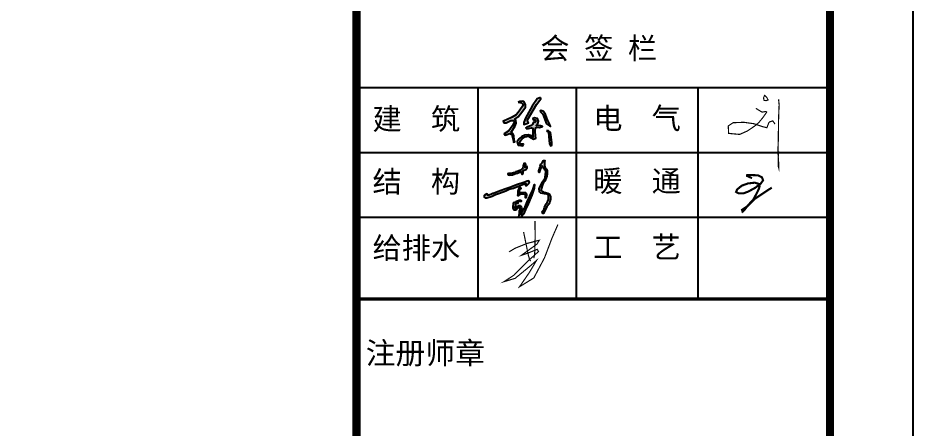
# Model space of a CAD drawing. Extents: x 1680110 to 2520911, y 137232 to 777463.
# Drawn here: x 2458670 to 2480218, y 430282 to 440178 of the extents above; entities that cross this region are included whole.
import ezdxf

# ---------------------------------------------------------------- set-up
doc = ezdxf.new("R2010")
doc.units = 0
doc.header["$LTSCALE"] = 1000
doc.header["$MEASUREMENT"] = 0
doc.layers.add('PUB_TITLE', color=4, linetype='Continuous')
doc.layers.add('图框', color=4, linetype='Continuous')
doc.styles.add('STYLE-黑体', font='simhei.ttf')
doc.styles.add('黑体', font='simhei.ttf')

msp = doc.modelspace()

# ---------------------------------------------------------------- hatches: boundary and pattern name
h = msp.add_hatch(color=256)
h.paths.add_polyline_path([(2471396.3, 437457.3), (2471443.7, 437423.8), (2471451.4, 437327.5), (2471468.2, 437146.8), (2471491, 437098.6), (2471522.5, 437116.1), (2471522.5, 437177.4), (2471509.4, 437304.4), (2471493.6, 437420.9), (2471441.9, 437462)])
h.paths.add_polyline_path([(2471233.7, 437933.1), (2471303.6, 437857.7), (2471394.2, 437631.9), (2471489.5, 437563.6), (2471467.3, 437627.1), (2471418, 437721.6), (2471368.7, 437851.3), (2471324.3, 437929.1), (2471268.7, 437950.5)])
h.paths.add_polyline_path([(2471088.2, 437716.9), (2471120, 437726.4), (2471140.6, 437683.6), (2471116.8, 437662.9), (2471086.6, 437668.5), (2471065.9, 437636.7), (2471059.6, 437615.3), (2471032.6, 437589.1), (2470922.2, 437544.6), (2470899.9, 437533.5), (2470919.8, 437512.1), (2471034.2, 437533.5), (2471062.8, 437527.2), (2471061.2, 437485.1), (2471067.5, 437331.4), (2471066.7, 437299.7), (2471030.2, 437336.2), (2470956.3, 437364.8), (2470874.5, 437355.2), (2470797.4, 437327.5), (2470735.5, 437267.9), (2470691, 437206), (2470692.6, 437161.6), (2470711.6, 437112.3), (2470737, 437112.3), (2470815.7, 437099.6), (2470837.1, 437141.7), (2470787.1, 437141.7), (2470747.4, 437156.8), (2470766.4, 437217.1), (2470812.5, 437282.2), (2470870.5, 437318.7), (2470917.4, 437325.9), (2470964.2, 437328.3), (2471027, 437292.5), (2471081, 437260), (2471133.4, 437283), (2471129.4, 437325.1), (2471122.3, 437462.4), (2471127.1, 437533.9), (2471162.9, 437551.8), (2471223.3, 437539.1), (2471298.7, 437562.9), (2471247.1, 437582.7), (2471143.1, 437585.9), (2471186, 437635.9), (2471203.4, 437696.2), (2471177.2, 437759.7), (2471108.1, 437776.4), (2471066, 437755.8)])
h.paths.add_polyline_path([(2471248.3, 438262.1), (2471167.3, 438233.8), (2471049.9, 438050.6), (2470888.9, 437767.9), (2470847.4, 437659.7), (2470851.4, 437609.1), (2470924.3, 437639.4), (2470959.1, 437653.9), (2470939.5, 437698.1), (2470938.5, 437722.4), (2471155.2, 438095.3), (2471232.2, 438195.4), (2471260, 438228.7)])
h.paths.add_polyline_path([(2470713.4, 438148.4), (2470794.9, 438132.1), (2470831.6, 438093.1), (2470807.8, 438036), (2470711.2, 437903.1), (2470666.8, 437844.6), (2470567.4, 437790.9), (2470429.4, 437723.1), (2470349.9, 437692.7), (2470370.9, 437653), (2470425.9, 437653), (2470533.5, 437705.6), (2470603.7, 437705.6), (2470624.2, 437680.4), (2470568.5, 437576.3), (2470483.8, 437460.2), (2470377.3, 437391.7), (2470402.4, 437357), (2470509.6, 437394.9), (2470562.1, 437370.7), (2470588, 437255), (2470599.3, 437189.7), (2470630.7, 437197.7), (2470619.5, 437236.4), (2470609.8, 437346.1), (2470573.5, 437404.9), (2470546, 437430.7), (2470634, 437565.9), (2470659.9, 437643.3), (2470654.2, 437715), (2470634.9, 437741.6), (2470709.9, 437798.1), (2470824.6, 437940.5), (2470885.1, 438027.6), (2470885.1, 438092.1), (2470846.3, 438168.7), (2470810, 438175.9), (2470754.4, 438169.5)])
h = msp.add_hatch(color=256)
h.paths.add_polyline_path([(2470168.3, 435926.8), (2470258.8, 435959.3), (2470417.8, 436016.7), (2470498.9, 436052.5), (2470597.8, 436078.6), (2470653.8, 436108.4), (2470721.7, 436131), (2470763.4, 436146.5), (2470837.5, 436173.1), (2470873.5, 436187.3), (2470893.5, 436191.5), (2470896.8, 436169.8), (2470887.7, 436148.1), (2470906, 436143.1), (2470916.9, 436147.2), (2470947.8, 436168.9), (2470965.3, 436192.3), (2470983.7, 436225.7), (2470967.8, 436254.9), (2470931.1, 436249), (2470848.4, 436219.8), (2470694.7, 436168.1), (2470507.4, 436098.7), (2470389.8, 436053.6), (2470216.5, 435989.5), (2470116.7, 435952.8), (2470102.7, 435955.9), (2470053.6, 435929.2), (2470020.4, 435921.7), (2470013.1, 435915.1), (2469973.5, 435915.3), (2469970.2, 435933.1), (2469962.7, 435945.4), (2469942, 435938.3), (2469931.1, 435928), (2469897.2, 435901.1), (2469891.5, 435885.1), (2469896.7, 435863.5), (2469915.6, 435850.8), (2469961.3, 435850.8), (2470084.5, 435891.7)])
h.paths.add_polyline_path([(2470842.8, 436505.4), (2470859.2, 436513.4), (2470882.2, 436519.9), (2470898.5, 436531.3), (2470911.7, 436539.7), (2470916.5, 436551.5), (2470925.3, 436562.5), (2470928, 436586.7), (2470913.5, 436606.5), (2470899.4, 436599.5), (2470885.7, 436583.7), (2470871.2, 436574), (2470863, 436591.1), (2470869.9, 436601.1), (2470877.8, 436616.3), (2470887.3, 436633.7), (2470892.5, 436648.5), (2470892.5, 436663.3), (2470888.2, 436673.7), (2470865.1, 436676.3), (2470849.9, 436674.6), (2470844.7, 436666.3), (2470839.5, 436652), (2470833.8, 436638), (2470831.6, 436616.7), (2470828.6, 436599.3), (2470821.6, 436572.4), (2470818.1, 436553.3), (2470806.4, 436537.6), (2470791.2, 436532), (2470765.5, 436514.6), (2470708.6, 436490.4), (2470658.8, 436472.3), (2470627.8, 436458.2), (2470597.2, 436445.9), (2470545.6, 436434.5), (2470488.4, 436430.4), (2470465.4, 436421.5), (2470468.7, 436397.7), (2470504.7, 436393.7), (2470576.6, 436405.1), (2470634.2, 436424.7), (2470691.8, 436441.7), (2470727.2, 436461.3), (2470762, 436474.4), (2470779.4, 436481.8), (2470787, 436474.1), (2470785.2, 436456.1), (2470788.8, 436433.6), (2470798.7, 436416.9), (2470810.7, 436414.5), (2470826.4, 436421.6), (2470832.5, 436435.2), (2470832.5, 436463), (2470833.3, 436487.9)])
h.paths.add_polyline_path([(2470743.2, 435963.7), (2470741.4, 435989.4), (2470740.9, 436023.5), (2470755.7, 436044.9), (2470781.7, 436070.9), (2470777.6, 436089.3), (2470746, 436093.9), (2470724.1, 436075.5), (2470710.8, 436038.3), (2470701.7, 436006.2), (2470704.1, 435956.7), (2470700.9, 435930.4), (2470697, 435909.9), (2470711.2, 435900.3), (2470729.7, 435900.3), (2470752.8, 435918.3), (2470770.1, 435936.8), (2470800.3, 435944.5), (2470842.6, 435945.8), (2470858, 435941.3), (2470875.9, 435931.1), (2470883.6, 435908), (2470877.9, 435883), (2470883.6, 435859.3), (2470896.4, 435857.4), (2470912.5, 435867.7), (2470919.5, 435909.3), (2470909.9, 435954.8), (2470881.1, 435972.1), (2470831.1, 435971.4), (2470770.1, 435968.9)], flags=17)
h.paths.add_polyline_path([(2470722.8, 435751.3), (2470741.7, 435756.8), (2470786.5, 435762.3), (2470787.5, 435785.2), (2470768.6, 435791.1), (2470733.2, 435791.6), (2470717.8, 435785.2), (2470691.9, 435772.2), (2470669.5, 435765.8), (2470663, 435746.9), (2470670.5, 435722), (2470682.4, 435709), (2470700.9, 435710.5), (2470705.8, 435725.4)], flags=17)
h.paths.add_polyline_path([(2470634.1, 435625.4), (2470645.7, 435659.3), (2470645.7, 435704.8), (2470640.4, 435736.1), (2470616.3, 435743.2), (2470602.8, 435728.9), (2470597.5, 435692.3), (2470587.7, 435649.5), (2470587.7, 435606.6), (2470602.5, 435565.7), (2470612.4, 435552.2), (2470646.8, 435554.6), (2470671.4, 435565.7), (2470691.1, 435592.7), (2470710.8, 435606.3), (2470725.6, 435617.3), (2470742.8, 435632.1), (2470763.7, 435612.4), (2470760, 435566.9), (2470747.7, 435536.2), (2470745.3, 435482.1), (2470734.2, 435432.9), (2470725.6, 435400.9), (2470735.4, 435375.1), (2470761.3, 435372.7), (2470789.6, 435397.3), (2470836.3, 435453.8), (2470885.5, 435564.5), (2470950.1, 435705.8), (2471040.8, 435915.1), (2471096.7, 436076.9), (2471106.4, 436166.1), (2471063.2, 436040.6), (2470992.1, 435890.4), (2470942.3, 435793.4), (2470876.5, 435633.9), (2470841.4, 435576.4), (2470798.9, 435487.5), (2470772.9, 435445), (2470775.3, 435483.5), (2470784.7, 435542.6), (2470796.6, 435583.5), (2470792.6, 435614.9), (2470776.9, 435649.6), (2470756.5, 435662.9), (2470733.3, 435659.3), (2470698.4, 435636.1), (2470682.4, 435612.9), (2470659.1, 435584.3), (2470636.8, 435590.5)])
msp.add_hatch(color=256).paths.add_polyline_path([(2471278.2, 436012.7), (2471262.2, 436043.3), (2471271.5, 436080.6), (2471291.5, 436132.5), (2471316.8, 436199.1), (2471351.4, 436249.6), (2471403.5, 436370.5), (2471412, 436416.8), (2471413, 436456.4), (2471411.1, 436498.9), (2471395, 436541.4), (2471358.2, 436573.5), (2471351.6, 436595.2), (2471346.8, 436638.6), (2471344, 436669.8), (2471347.8, 436696.2), (2471357.2, 436745.3), (2471343.1, 436749), (2471318.5, 436744.3), (2471289.2, 436686.7), (2471260.9, 436655.6), (2471239.1, 436610.3), (2471223.1, 436543.3), (2471207, 436497), (2471207, 436473.4), (2471220.2, 436459.3), (2471223.1, 436479.1), (2471243.9, 436531.9), (2471257.1, 436565.9), (2471276.9, 436604.6), (2471288.5, 436610.3), (2471301.7, 436599.2), (2471329, 436552.7), (2471346.1, 436527.5), (2471374.4, 436504.3), (2471381.5, 436454.8), (2471368.4, 436424.5), (2471358.3, 436332.6), (2471297, 436230.4), (2471259, 436154.4), (2471216, 436074.2), (2471223.2, 436003.4), (2471233.6, 435986), (2471255.6, 435959.3), (2471349.6, 435942), (2471406.5, 435939.6), (2471433.2, 435919.9), (2471444.8, 435887.5), (2471440.1, 435810.9), (2471423.9, 435764.6), (2471408.8, 435733.3), (2471385.6, 435702), (2471343.8, 435620.8), (2471333.4, 435558.2), (2471288.1, 435522.3), (2471293.9, 435492.1), (2471307.9, 435472.4), (2471321.8, 435472.4), (2471338, 435501.4), (2471372.8, 435575.6), (2471405.8, 435628), (2471450.1, 435696.3), (2471476.8, 435741.4), (2471490.7, 435814.3), (2471490.7, 435882.5), (2471456.7, 435943.5), (2471428.7, 435960.8), (2471370.1, 435976.8), (2471339.5, 435979.5), (2471298.2, 436000.7)])

# ---------------------------------------------------------------- linework, layer by layer
for points, const_width in [([(2476630.7, 438324.7), (2476697.2, 438262.5), (2476727.3, 438204.6), (2476680.1, 438185.3), (2476628.6, 438196.1), (2476617.8, 438256.1), (2476641.4, 438301.2)], 27.4), ([(2476980.4, 438219.1), (2476993.3, 438088.3), (2476982.6, 437820.2), (2476978.3, 437629.4), (2476972.3, 437173.6), (2476966.3, 437057.7), (2476967.8, 436890.5), (2476982.8, 436687.2), (2476982.8, 436569.7), (2476973.8, 436602.9), (2476972.3, 436836.3), (2476985.9, 436970.3)], 27.4), ([(2476431, 438002.5), (2476581.3, 437910.3), (2476675.7, 437925.3), (2476695, 437910.3), (2476609.2, 437788.1), (2476508.3, 437663.7), (2476411.7, 437580), (2476231.5, 437457.8), (2476044.8, 437374.2), (2475778.7, 437397.7), (2475767.9, 437577.9), (2475886, 437655.1), (2476143.5, 437665.8), (2476383.8, 437631.5), (2476589.8, 437562.9), (2476699.3, 437535), (2476740.1, 437644.4), (2476759.4, 437672.2), (2476840.9, 437700.1), (2476894.6, 437622.9)], 27.4), ([(2476341.4, 436322.2), (2476223.1, 436373.6), (2476224.9, 436399.3), (2476286.6, 436397.6), (2476487.2, 436389), (2476579.8, 436342.7), (2476607.2, 436269.1), (2476550.6, 436190.3), (2476420.3, 436090.9), (2476250.6, 435998.4), (2476130.6, 435953.8), (2476014, 435957.2), (2475957.4, 435989.8), (2475983.1, 436049.8), (2476094.6, 436140.6), (2476242, 436193.7), (2476406.6, 436212.5), (2476500.9, 436185.1), (2476526.6, 436130.3), (2476506, 436066.9), (2476446, 435941.8), (2476368.9, 435801.3), (2476243.7, 435667.7), (2476154.6, 435551.2), (2476113.4, 435515.2), (2476099.7, 435559.7), (2476243.7, 435655.7), (2476399.7, 435816.7), (2476725.5, 436036.1), (2476817.2, 436092.4)], 51), ([(2471115.7, 435288.6), (2471120.7, 434923.4), (2471113.2, 434625.3), (2471108.3, 434478.7), (2471088.4, 434394.2)], 27.4), ([(2470491.8, 434545.8), (2470638.4, 434635.2), (2470929.3, 434751.9), (2471220.1, 434826.5), (2471165.4, 434734.6), (2470792.6, 434466.3), (2470929.3, 434511), (2471170.4, 434607.9), (2471202.7, 434555.7), (2470946.7, 434327.1), (2470611.1, 433986.8), (2470369.9, 433830.3), (2470638.4, 433909.8), (2470981.5, 434190.5), (2471153, 434339.6), (2470979, 434048.9), (2470745.3, 433708.5), (2471088.4, 433919.7), (2471346.9, 434406.6), (2471523.4, 434871.2), (2471667.6, 435204.1)], 27.4), ([(2470842.2, 435028), (2470956.6, 434466.3), (2470988.9, 434359.4), (2471013.8, 434324.7)], 27.4)]:
    msp.add_lwpolyline(points, dxfattribs=dict(const_width=const_width))
for points in [[(2470713.4, 438148.4), (2470794.9, 438132.1), (2470831.6, 438093.1), (2470807.8, 438036), (2470711.2, 437903.1), (2470666.8, 437844.6), (2470567.4, 437790.9), (2470429.4, 437723.1), (2470349.9, 437692.7), (2470370.9, 437653), (2470425.9, 437653), (2470533.5, 437705.6), (2470603.7, 437705.6), (2470624.2, 437680.4), (2470568.5, 437576.3), (2470483.8, 437460.2), (2470377.3, 437391.7), (2470402.4, 437357), (2470509.6, 437394.9), (2470562.1, 437370.7), (2470588, 437255), (2470599.3, 437189.7), (2470630.7, 437197.7), (2470619.5, 437236.4), (2470609.8, 437346.1), (2470573.5, 437404.9), (2470546, 437430.7), (2470634, 437565.9), (2470659.9, 437643.3), (2470654.2, 437715), (2470634.9, 437741.6), (2470709.9, 437798.1), (2470824.6, 437940.5), (2470885.1, 438027.6), (2470885.1, 438092.1), (2470846.3, 438168.7), (2470810, 438175.9), (2470754.4, 438169.5), (2470713.4, 438148.4)], [(2471248.3, 438262.1), (2471167.3, 438233.8), (2471049.9, 438050.6), (2470888.9, 437767.9), (2470847.4, 437659.7), (2470851.4, 437609.1), (2470924.3, 437639.4), (2470959.1, 437653.9), (2470939.5, 437698.1), (2470938.5, 437722.4), (2471155.2, 438095.3), (2471232.2, 438195.4), (2471260, 438228.7), (2471248.3, 438262.1)], [(2471233.7, 437933.1), (2471303.6, 437857.7), (2471394.2, 437631.9), (2471489.5, 437563.6), (2471467.3, 437627.1), (2471418, 437721.6), (2471368.7, 437851.3), (2471324.3, 437929.1), (2471268.7, 437950.5), (2471233.7, 437933.1)], [(2471088.2, 437716.9), (2471120, 437726.4), (2471120, 437726.4), (2471140.6, 437683.6), (2471116.8, 437662.9), (2471086.6, 437668.5), (2471065.9, 437636.7), (2471059.6, 437615.3), (2471032.6, 437589.1), (2470922.2, 437544.6), (2470899.9, 437533.5), (2470919.8, 437512.1), (2470919.8, 437512.1), (2471034.2, 437533.5), (2471062.8, 437527.2), (2471061.2, 437485.1), (2471067.5, 437331.4), (2471066.7, 437299.7), (2471030.2, 437336.2), (2470956.3, 437364.8), (2470874.5, 437355.2), (2470797.4, 437327.5), (2470735.5, 437267.9), (2470691, 437206), (2470692.6, 437161.6), (2470711.6, 437112.3), (2470737, 437112.3), (2470815.7, 437099.6), (2470837.1, 437141.7), (2470787.1, 437141.7), (2470747.4, 437156.8), (2470766.4, 437217.1), (2470812.5, 437282.2), (2470870.5, 437318.7), (2470917.4, 437325.9), (2470964.2, 437328.3), (2471027, 437292.5), (2471081, 437260), (2471133.4, 437283), (2471129.4, 437325.1), (2471122.3, 437462.4), (2471127.1, 437533.9), (2471162.9, 437551.8), (2471223.3, 437539.1), (2471298.7, 437562.9), (2471247.1, 437582.7), (2471143.1, 437585.9), (2471186, 437635.9), (2471203.4, 437696.2), (2471177.2, 437759.7), (2471108.1, 437776.4), (2471066, 437755.8), (2471088.2, 437716.9)], [(2471396.3, 437457.3), (2471443.7, 437423.8), (2471451.4, 437327.5), (2471468.2, 437146.8), (2471491, 437098.6), (2471522.5, 437116.1), (2471522.5, 437177.4), (2471509.4, 437304.4), (2471493.6, 437420.9), (2471441.9, 437462), (2471396.3, 437457.3)], [(2470722.8, 435751.3), (2470705.8, 435725.4), (2470700.9, 435710.5), (2470682.4, 435709), (2470670.5, 435722), (2470663, 435746.9), (2470669.5, 435765.8), (2470691.9, 435772.2), (2470717.8, 435785.2), (2470733.2, 435791.6), (2470768.6, 435791.1), (2470787.5, 435785.2), (2470786.5, 435762.3), (2470741.7, 435756.8), (2470722.8, 435751.3), (2470722.8, 435751.3)]]:
    msp.add_lwpolyline(points)
for points in [[(2470597.2, 436445.9), (2470545.6, 436434.5), (2470488.4, 436430.4), (2470465.4, 436421.5), (2470468.7, 436397.7), (2470504.7, 436393.7), (2470576.6, 436405.1), (2470634.2, 436424.7), (2470691.8, 436441.7), (2470727.2, 436461.3), (2470762, 436474.4), (2470779.4, 436481.8), (2470779.4, 436481.8), (2470787, 436474.1), (2470785.2, 436456.1), (2470788.8, 436433.6), (2470798.7, 436416.9), (2470810.7, 436414.5), (2470826.4, 436421.6), (2470832.5, 436435.2), (2470832.5, 436463), (2470833.3, 436487.9), (2470842.8, 436505.4), (2470859.2, 436513.4), (2470882.2, 436519.9), (2470898.5, 436531.3), (2470911.7, 436539.7), (2470916.5, 436551.5), (2470925.3, 436562.5), (2470928, 436586.7), (2470913.5, 436606.5), (2470899.4, 436599.5), (2470885.7, 436583.7), (2470871.2, 436574), (2470871.2, 436574), (2470871.2, 436574), (2470863, 436591.1), (2470869.9, 436601.1), (2470877.8, 436616.3), (2470887.3, 436633.7), (2470892.5, 436648.5), (2470892.5, 436663.3), (2470888.2, 436673.7), (2470865.1, 436676.3), (2470849.9, 436674.6), (2470844.7, 436666.3), (2470839.5, 436652), (2470833.8, 436638), (2470831.6, 436616.7), (2470828.6, 436599.3), (2470821.6, 436572.4), (2470818.1, 436553.3), (2470806.4, 436537.6), (2470791.2, 436532), (2470765.5, 436514.6), (2470708.6, 436490.4), (2470658.8, 436472.3), (2470627.8, 436458.2), (2470597.2, 436445.9)], [(2471276.9, 436604.6), (2471257.1, 436565.9), (2471243.9, 436531.9), (2471223.1, 436479.1), (2471220.2, 436459.3), (2471207, 436473.4), (2471207, 436497), (2471223.1, 436543.3), (2471239.1, 436610.3), (2471260.9, 436655.6), (2471289.2, 436686.7), (2471318.5, 436744.3), (2471343.1, 436749), (2471357.2, 436745.3), (2471347.8, 436696.2), (2471344, 436669.8), (2471346.8, 436638.6), (2471351.6, 436595.2), (2471358.2, 436573.5), (2471395, 436541.4), (2471411.1, 436498.9), (2471413, 436456.4), (2471412, 436416.8), (2471403.5, 436370.5), (2471351.4, 436249.6), (2471316.8, 436199.1), (2471291.5, 436132.5), (2471271.5, 436080.6), (2471262.2, 436043.3), (2471278.2, 436012.7), (2471298.2, 436000.7), (2471339.5, 435979.5), (2471370.1, 435976.8), (2471428.7, 435960.8), (2471456.7, 435943.5), (2471490.7, 435882.5), (2471490.7, 435814.3), (2471476.8, 435741.4), (2471450.1, 435696.3), (2471405.8, 435628), (2471372.8, 435575.6), (2471338, 435501.4), (2471321.8, 435472.4), (2471307.9, 435472.4), (2471293.9, 435492.1), (2471288.1, 435522.3), (2471333.4, 435558.2), (2471343.8, 435620.8), (2471385.6, 435702), (2471408.8, 435733.3), (2471423.9, 435764.6), (2471440.1, 435810.9), (2471444.8, 435887.5), (2471433.2, 435919.9), (2471406.5, 435939.6), (2471349.6, 435942), (2471255.6, 435959.3), (2471233.6, 435986), (2471223.2, 436003.4), (2471216, 436074.2), (2471259, 436154.4), (2471297, 436230.4), (2471358.3, 436332.6), (2471368.4, 436424.5), (2471381.5, 436454.8), (2471374.4, 436504.3), (2471346.1, 436527.5), (2471329, 436552.7), (2471301.7, 436599.2), (2471288.5, 436610.3), (2471276.9, 436604.6)], [(2470102.7, 435955.9), (2470053.6, 435929.2), (2470020.4, 435921.7), (2470013.1, 435915.1), (2469973.5, 435915.3), (2469970.2, 435933.1), (2469962.7, 435945.4), (2469942, 435938.3), (2469931.1, 435928), (2469897.2, 435901.1), (2469891.5, 435885.1), (2469896.7, 435863.5), (2469915.6, 435850.8), (2469961.3, 435850.8), (2470084.5, 435891.7), (2470168.3, 435926.8), (2470258.8, 435959.3), (2470417.8, 436016.7), (2470498.9, 436052.5), (2470597.8, 436078.6), (2470653.8, 436108.4), (2470721.7, 436131), (2470763.4, 436146.5), (2470837.5, 436173.1), (2470873.5, 436187.3), (2470893.5, 436191.5), (2470896.8, 436169.8), (2470887.7, 436148.1), (2470906, 436143.1), (2470916.9, 436147.2), (2470947.8, 436168.9), (2470965.3, 436192.3), (2470983.7, 436225.7), (2470967.8, 436254.9), (2470931.1, 436249), (2470848.4, 436219.8), (2470694.7, 436168.1), (2470507.4, 436098.7), (2470389.8, 436053.6), (2470216.5, 435989.5), (2470116.7, 435952.8), (2470102.7, 435955.9)], [(2470587.7, 435606.6), (2470587.7, 435649.5), (2470597.5, 435692.3), (2470602.8, 435728.9), (2470616.3, 435743.2), (2470640.4, 435736.1), (2470645.7, 435704.8), (2470645.7, 435659.3), (2470634.1, 435625.4), (2470636.8, 435590.5), (2470659.1, 435584.3), (2470682.4, 435612.9), (2470698.4, 435636.1), (2470733.3, 435659.3), (2470756.5, 435662.9), (2470776.9, 435649.6), (2470792.6, 435614.9), (2470796.6, 435583.5), (2470784.7, 435542.6), (2470775.3, 435483.5), (2470772.9, 435445), (2470798.9, 435487.5), (2470841.4, 435576.4), (2470876.5, 435633.9), (2470942.3, 435793.4), (2470992.1, 435890.4), (2471063.2, 436040.6), (2471106.4, 436166.1), (2471096.7, 436076.9), (2471040.8, 435915.1), (2470950.1, 435705.8), (2470885.5, 435564.5), (2470836.3, 435453.8), (2470789.6, 435397.3), (2470761.3, 435372.7), (2470735.4, 435375.1), (2470725.6, 435400.9), (2470734.2, 435432.9), (2470745.3, 435482.1), (2470747.7, 435536.2), (2470760, 435566.9), (2470760, 435566.9), (2470763.7, 435612.4), (2470742.8, 435632.1), (2470725.6, 435617.3), (2470710.8, 435606.3), (2470691.1, 435592.7), (2470671.4, 435565.7), (2470646.8, 435554.6), (2470612.4, 435552.2), (2470602.5, 435565.7), (2470587.7, 435606.6)], [(2470741.4, 435989.4), (2470740.9, 436023.5), (2470755.7, 436044.9), (2470781.7, 436070.9), (2470777.6, 436089.3), (2470746, 436093.9), (2470724.1, 436075.5), (2470710.8, 436038.3), (2470701.7, 436006.2), (2470704.1, 435956.7), (2470700.9, 435930.4), (2470697, 435909.9), (2470711.2, 435900.3), (2470729.7, 435900.3), (2470752.8, 435918.3), (2470770.1, 435936.8), (2470800.3, 435944.5), (2470842.6, 435945.8), (2470858, 435941.3), (2470875.9, 435931.1), (2470883.6, 435908), (2470877.9, 435883), (2470883.6, 435859.3), (2470896.4, 435857.4), (2470912.5, 435867.7), (2470919.5, 435909.3), (2470909.9, 435954.8), (2470881.1, 435972.1), (2470831.1, 435971.4), (2470770.1, 435968.9), (2470743.2, 435963.7), (2470741.4, 435989.4)]]:
    msp.add_lwpolyline(points, close=True)
at = {"layer": 'PUB_TITLE'}
msp.add_lwpolyline([(2361418.2, 389232.4), (2480218.2, 389232.4), (2480218.2, 473232.4), (2361418.2, 473232.4)], close=True, dxfattribs=at)
at = {"layer": 'PUB_TITLE', "const_width": 200}
msp.add_lwpolyline([(2366418.2, 391232.4), (2478218.2, 391232.4), (2478218.2, 471232.4), (2366418.2, 471232.4)], close=True, dxfattribs=at)
at = {"layer": '图框', "color": 4}
msp.add_line((2466818.2, 471232.4), (2466818.2, 391232.4), dxfattribs=at)
at = {"layer": '图框', "color": 0}
for p, q in [((2466818.2, 438502.6), (2478174.2, 438502.6)), ((2466818.2, 436940.9), (2478174.2, 436940.9)), ((2466818.2, 435379.2), (2478174.2, 435379.2)), ((2466818.2, 433411.1), (2478218.2, 433411.1))]:
    msp.add_line(p, q, dxfattribs=at)
at = {"layer": '图框', "color": 4, "const_width": 197.2}
msp.add_lwpolyline([(2466818.2, 471232.4), (2466818.2, 391232.4)], dxfattribs=at)
msp.add_lwpolyline([(2466818.2, 471232.4), (2478218.2, 471232.4), (2478218.2, 391232.4), (2466818.2, 391232.4)], close=True, dxfattribs=at)
at = {"layer": '图框', "color": 0}
for points in [[(2469746.5, 433411.1), (2469746.5, 438502.6)], [(2472113.3, 433411.1), (2472113.3, 438502.6)], [(2475041.6, 433411.1), (2475041.6, 438502.6)]]:
    msp.add_lwpolyline(points, dxfattribs=at)
at = {"layer": '图框', "color": 0, "const_width": 80.7}
msp.add_lwpolyline([(2466818.2, 433411.1), (2478218.2, 433411.1)], dxfattribs=at)

# ---------------------------------------------------------------- texts
at = {"layer": '图框', "color": 0, "style": 'STYLE-黑体'}
for s, p in [('会 签 栏', (2471245.6, 439190.5)), ('建  筑', (2467206.3, 437487.4)), ('电  气', (2472519.3, 437504.3)), ('暖  通', (2472519.3, 435996.2)), ('结  构', (2467206.3, 435979.3)), ('给排水', (2467206.3, 434386.2)), ('工  艺', (2472519.3, 434403.1))]:
    msp.add_text(s, height=515.37, dxfattribs=at).set_placement(p)
at = {"layer": '图框', "color": 4, "style": '黑体'}
msp.add_text('注册师章', height=525.89, dxfattribs=at).set_placement((2467043.4, 431850))

doc.saveas('drawing.dxf')
